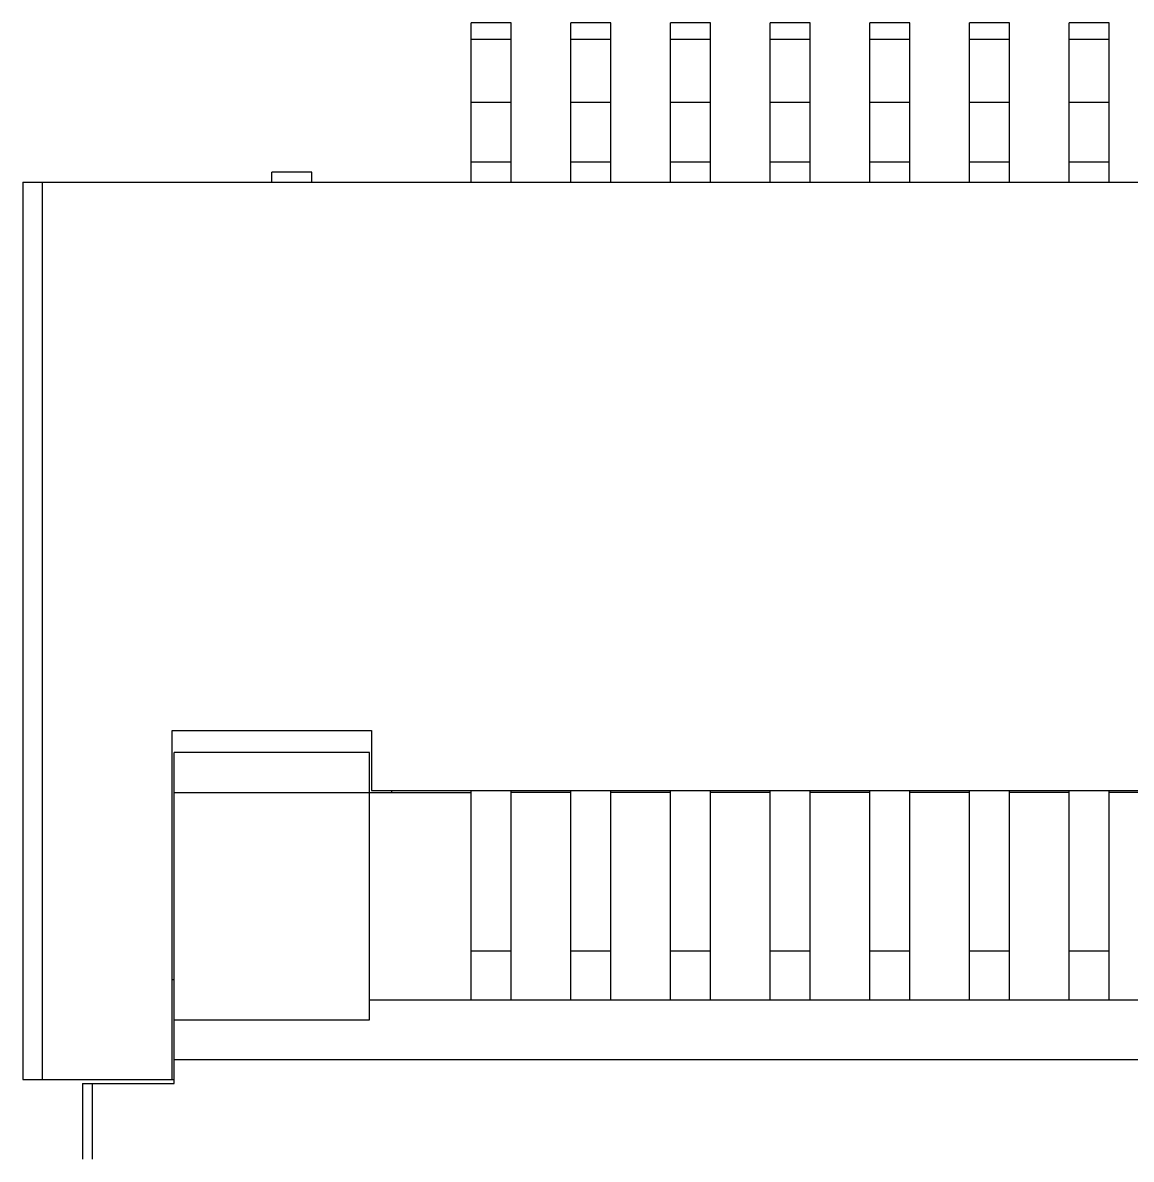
# Model space of a CAD drawing. Header units: inches. Extents: x 246 to 500, y -220 to -17.
# Drawn here: x 445.59 to 451.15, y -143.41 to -137.71 of the extents above; entities that cross this region are included whole.
import ezdxf

# ---------------------------------------------------------------- set-up
doc = ezdxf.new("R2010")
doc.units = ezdxf.units.IN
doc.header["$LTSCALE"] = 1.21
doc.header["$MEASUREMENT"] = 0
doc.layers.get('0').update_dxf_attribs({"linetype": 'CONTINUOUS'})

msp = doc.modelspace()

# ---------------------------------------------------------------- linework, layer by layer
at = {"color": 7, "linetype": 'Continuous'}
for p, q in [((447.84, -138.5065), (447.84, -137.7065)), ((448.04, -137.7065), (447.84, -137.7065)), ((448.04, -138.5065), (448.04, -137.7065)), ((448.34, -138.5065), (448.34, -137.7065)), ((448.54, -137.7065), (448.34, -137.7065)), ((448.54, -138.5065), (448.54, -137.7065)), ((448.84, -138.5065), (448.84, -137.7065)), ((449.04, -137.7065), (448.84, -137.7065)), ((449.04, -138.5065), (449.04, -137.7065)), ((449.34, -138.5065), (449.34, -137.7065)), ((449.54, -137.7065), (449.34, -137.7065)), ((449.54, -138.5065), (449.54, -137.7065)), ((449.84, -138.5065), (449.84, -137.7065)), ((450.04, -137.7065), (449.84, -137.7065)), ((450.04, -138.5065), (450.04, -137.7065)), ((450.34, -138.5065), (450.34, -137.7065)), ((450.54, -137.7065), (450.34, -137.7065)), ((450.54, -138.5065), (450.54, -137.7065)), ((451.04, -137.7065), (450.84, -137.7065)), ((450.84, -138.5065), (450.84, -137.7065)), ((451.04, -138.5065), (451.04, -137.7065)), ((447.84, -137.7892), (448.04, -137.7892)), ((448.34, -137.7892), (448.54, -137.7892)), ((448.84, -137.7892), (449.04, -137.7892)), ((449.34, -137.7892), (449.54, -137.7892)), ((449.84, -137.7892), (450.04, -137.7892)), ((450.34, -137.7892), (450.54, -137.7892)), ((450.84, -137.7892), (451.04, -137.7892)), ((448.04, -138.1065), (447.84, -138.1065)), ((448.54, -138.1065), (448.34, -138.1065)), ((449.04, -138.1065), (448.84, -138.1065)), ((449.54, -138.1065), (449.34, -138.1065)), ((450.04, -138.1065), (449.84, -138.1065)), ((450.54, -138.1065), (450.34, -138.1065)), ((451.04, -138.1065), (450.84, -138.1065)), ((448.04, -138.4065), (447.84, -138.4065)), ((448.54, -138.4065), (448.34, -138.4065)), ((449.04, -138.4065), (448.84, -138.4065)), ((449.54, -138.4065), (449.34, -138.4065)), ((450.04, -138.4065), (449.84, -138.4065)), ((450.54, -138.4065), (450.34, -138.4065)), ((451.04, -138.4065), (450.84, -138.4065)), ((445.59, -138.5065), (445.59, -143.0065)), ((445.59, -138.5065), (469.79, -138.5066)), ((445.69, -143.0065), (445.69, -138.5065)), ((446.84, -138.5065), (446.84, -138.4565)), ((447.04, -138.4565), (446.84, -138.4565)), ((447.04, -138.5065), (447.04, -138.4565)), ((446.34, -143.0065), (446.34, -141.2565)), ((446.34, -141.2565), (447.34, -141.2565)), ((447.34, -141.2565), (447.34, -141.5565)), ((446.35, -143.0265), (446.35, -141.3665)), ((447.33, -141.3665), (446.35, -141.3665)), ((447.33, -142.7065), (447.33, -141.3665)), ((446.35, -141.5665), (447.84, -141.5665)), ((447.34, -141.5565), (468.04, -141.5566)), ((447.4402, -141.5565), (447.4402, -141.5665)), ((447.84, -142.6065), (447.84, -141.5565)), ((448.04, -142.6065), (448.04, -141.5565)), ((448.34, -141.5665), (448.04, -141.5665)), ((448.34, -142.6065), (448.34, -141.5565)), ((448.54, -142.6065), (448.54, -141.5565)), ((448.84, -141.5665), (448.54, -141.5665)), ((448.84, -142.6065), (448.84, -141.5565)), ((449.04, -142.6065), (449.04, -141.5565)), ((449.34, -141.5665), (449.04, -141.5665)), ((449.34, -142.6065), (449.34, -141.5565)), ((449.54, -142.6065), (449.54, -141.5565)), ((449.84, -141.5665), (449.54, -141.5665)), ((449.84, -142.6065), (449.84, -141.5565)), ((450.04, -142.6065), (450.04, -141.5565)), ((450.34, -141.5665), (450.04, -141.5665)), ((450.34, -142.6065), (450.34, -141.5565)), ((450.54, -142.6065), (450.54, -141.5565)), ((450.84, -141.5665), (450.54, -141.5665)), ((450.84, -142.6065), (450.84, -141.5565)), ((451.04, -142.6065), (451.04, -141.5565)), ((451.34, -141.5665), (451.04, -141.5665)), ((448.04, -142.3634), (447.84, -142.3634)), ((448.54, -142.3634), (448.34, -142.3634)), ((449.04, -142.3634), (448.84, -142.3634)), ((449.54, -142.3634), (449.34, -142.3634)), ((450.04, -142.3634), (449.84, -142.3634)), ((450.54, -142.3634), (450.34, -142.3634)), ((451.04, -142.3634), (450.84, -142.3634)), ((446.35, -142.5065), (446.34, -142.5065)), ((447.33, -142.6065), (468.05, -142.6066)), ((446.35, -142.7065), (447.33, -142.7065)), ((446.35, -142.9065), (469.03, -142.9066)), ((445.59, -143.0065), (446.35, -143.0065)), ((445.89, -143.0265), (446.35, -143.0265)), ((445.89, -143.0265), (445.89, -143.4065)), ((445.94, -143.4065), (445.94, -143.0265))]:
    msp.add_line(p, q, dxfattribs=at)

doc.saveas('drawing.dxf')
